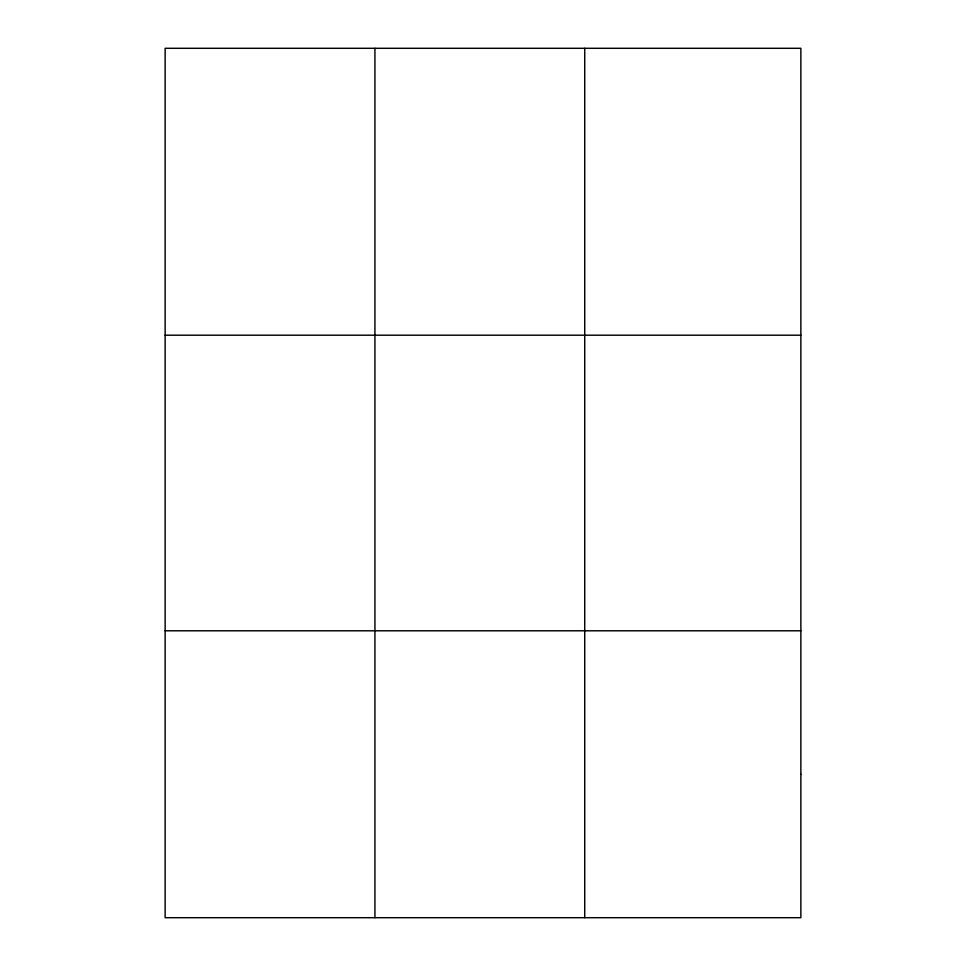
<?xml version="1.0" encoding="UTF-8"?>
<svg xmlns="http://www.w3.org/2000/svg" width="966" height="966" viewBox="0 0 966 966"><rect width="100%" height="100%" fill="white"/><g stroke="black" fill="none" stroke-linecap="round" stroke-linejoin="round"><path stroke-width="1.45" d="M374.929 917.7L374.929 48.3M584.72 917.7L584.72 48.3M165.138 335.202L800.862 335.202M165.138 630.798L800.862 630.798M800.862 774.249L800.862 917.7L165.138 917.7L165.138 48.3L800.862 48.3L800.862 774.249"/></g></svg>
